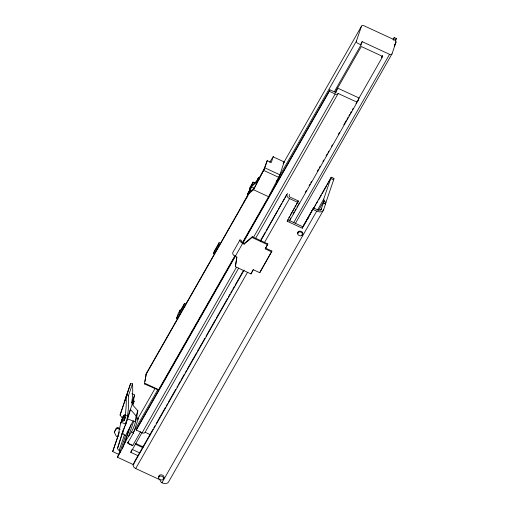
<?xml version="1.0" encoding="UTF-8"?>
<svg xmlns="http://www.w3.org/2000/svg" width="509" height="509" viewBox="0 0 509 509"><rect width="100%" height="100%" fill="white"/><g stroke="black" fill="none" stroke-linecap="round" stroke-linejoin="round"><path stroke-width="0.76" d="M320.746 210.223L323.52 202.824A6.432 0.611 -65.2 0 1 323.896 201.335L324.157 200.559L323.699 199.153L330.735 178.468A6.432 0.611 -65.2 0 0 331.015 177.558A7.966 2.208 -45.4 0 1 331.932 177.342A6.432 0.611 -65.2 0 0 331.569 177.393L331.2 177.813M152.999 429.233L135.324 460.251L133.218 464.742A3.601 2.392 29.7 0 0 135.693 468.541L159.762 479.669L161.219 482.449L161.932 482.786A6.172 4.104 29.7 0 0 168.848 481.438L323.622 209.81L325.607 203.791A6.432 0.611 -65.2 0 1 325.989 202.302L333.643 179.817A6.432 0.611 -65.2 0 0 333.662 178.36L332.262 177.717M144.441 383.525L144.448 383.932L158.42 390.047L234.827 255.982M136.088 415.898L135.273 421.834L127.536 418.932A149.182 110.517 18.8 0 0 130.406 409.376L136.088 415.898L137.818 410.808L132.804 405.043L134.128 401.137L133.473 400.379A149.182 110.517 18.8 0 0 134.561 394.939L131.888 393.705M137.818 410.808C136.527 419.69 134.166 429.1 128.605 436.283C124.864 441.837 122.93 448.289 119.303 453.894L117.509 457.286L133.88 464.857M235.387 266.71L236.768 257.064L235.26 256.364A3.601 2.392 29.7 0 1 232.785 252.572L240.153 239.637A3.601 2.392 29.7 0 0 242.628 243.429L244.142 244.129L252.031 237.499L252.292 236.723L267.868 243.926L265.221 248.876L271.615 251.828L259.724 272.69L253.336 269.738L250.956 273.906L235.387 266.71L236.927 257.032M250.931 189.036L249.626 188.432L252.006 184.258L250.854 187.63L247.393 194.387L250.288 189.303L249.289 192.243L237.875 212.781L146.338 373.434L144.499 383.112L158.655 389.659M144.995 381.445L146.338 373.434M117.509 457.286L118.533 454.263L112.674 451.559L117.795 436.849L120.722 423.221L123.496 415.777A2.526 1.871 18.8 0 1 124.832 414.994A3.181 2.354 18.8 0 0 125.284 414.886M123.273 429.641L117.668 447.907L124.616 426.644M125.042 425.187L126.105 421.541M158.305 389.684L158.197 390.288M145.924 374.643L249.13 193.522L253.539 189.634L263.948 169.357L267.219 160.653L271.284 162.536L273.346 156.276L269.719 162.396M267.219 160.653L264.782 167.805L279.886 174.791L284.359 161.359L283.901 161.989M125.208 399.699L125.144 399.902M126.143 396.651L126.487 395.62L128.427 395.824L132.512 383.824L130.571 383.621L126.143 396.651A146.77 108.729 18.8 0 1 125.138 415.236A176.47 70.312 18.7 0 1 124.381 420.428A3.83 1.527 18.7 0 1 124.272 420.657L121.53 421.497M123.452 415.853L122.446 418.271L120.079 415.045L130.571 383.621M144.709 383.398L144.448 383.932M134.561 394.939L131.704 403.173L131.736 402.714A149.182 110.517 18.8 0 0 132.512 383.824M124.47 401.906L127.886 391.854M120.079 415.045L126.487 396.053M112.674 451.559L117.649 436.938L116.364 436.34L114.302 432.23L116.485 428.069L117.935 427.687L119.831 428.565M114.302 432.23L116.485 428.069M116.205 428.89L117.655 428.508L117.935 427.687M120.748 423.259L122.421 418.233M121.454 421.643L123.343 416.101M122.745 421.128L124.832 414.994M117.795 436.849L118.801 433.91M124.272 420.657L125.545 416.909M121.276 435.519L125.838 424.003A179.594 71.559 18.7 0 0 127.091 419.123L133.473 400.379M125.348 425.371L127.536 418.932M118.533 454.263L120.436 450.929L119.17 450.344L124.425 434.909A2.57 1.909 18.8 0 1 122.923 432.472M119.303 453.894L125.589 435.443L133.11 420.949M119.411 453.945L120.359 450.796M122.529 448.238L128.815 429.781M124.667 443.199L130.947 424.741M128.605 436.283L133.835 420.93M132.817 445.388L127.702 443.021L128.128 441.78M127.702 443.021L133.39 433.044L138.34 418.5L136.673 417.488M150.721 434.877L145.122 432.287A2.698 1.794 29.7 0 1 142.126 432.796L136.317 430.105L136.819 428.635L235.508 255.435M137.945 455.663L130.794 452.361L131.43 450.497M177.889 318.901L176.591 318.297L178.284 313.328L180.224 309.924L179.391 312.373L184.468 303.453L185.772 304.058M176.591 318.297L183.615 305.973L184.468 303.453M214.741 254.226L213.443 253.628L214.302 251.109L219.093 242.698L220.391 243.296M213.443 253.628L218.234 245.217L219.093 242.698M249.626 188.432L253.005 182.082L254.958 182.986M249.13 193.522L253.005 182.082M254.016 187.961L251.414 186.752L255.862 182.814L258.636 177.374L259.641 177.845M255.862 182.814L258.636 177.374M158.783 476.946L159.202 475.724M163.434 479.096A2.57 1.902 18.8 0 0 160.768 476.042A2.57 1.902 18.8 0 0 159.126 478.931A2.57 1.902 18.8 0 0 163.434 479.096L163.853 477.868M244.142 244.129L244.403 243.353L252.292 236.723M250.956 273.906L253.259 269.554M265.221 248.876L267.868 243.926M259.724 272.69L271.876 251.052L265.488 248.093M260.684 241.043L287.496 193.458M289.589 194.425L289.137 195.755A1.285 0.853 29.7 0 0 290.015 197.11L298.382 200.979L287.184 221.224L302.289 228.21L313.493 207.965L317.209 209.683A3.856 2.564 29.7 0 0 321.529 208.843M271.615 251.828L271.876 251.052M329.368 91.302L329.87 89.832L335.997 92.549L337.594 88.089L359.036 98.002L358.304 100.139A3.601 2.392 29.7 0 1 354.27 100.928L338.173 93.484A2.698 1.794 29.7 0 1 335.183 93.987L329.368 91.302L242.869 243.111M287.184 221.224L287.687 219.754L302.791 226.74L302.289 228.21M278.175 178.392L356.415 41.083L361.485 26.201A2.189 1.457 29.7 0 1 363.935 25.724L394.494 39.855A2.189 1.457 29.7 0 1 395.996 42.158L392.013 53.859L295.602 223.057M334.318 91.754L361.059 44.837L362.141 41.649L389.563 54.336A2.189 1.457 29.7 0 0 392.013 53.859M297.797 232.785L298.051 232.047M302.448 234.935A2.57 1.902 18.8 0 0 299.782 231.875A2.57 1.902 18.8 0 0 298.14 234.77A2.57 1.902 18.8 0 0 302.448 234.935L302.696 234.197M393.304 40.268L394.233 37.545L396.326 38.512L395.398 41.235M117.649 436.938L119.424 431.855M394.742 45.142L395.035 44.156L394.717 44.506M264.623 168.244L253.539 189.634M279.727 175.23L268.593 196.722L242.678 242.201M132.671 404.782L134.128 401.137M394.513 45.695L394.246 46.281M251.898 185.333L256.345 181.395M249.499 192.377L253.966 188.381M259.323 177.864L264.432 168.893M137.812 418.729L154.819 388.889M283.144 163.675L361.485 26.201M137.735 419.562L138.34 418.5M133.097 433L157.866 389.531M276.209 181.84L277.392 179.772M242.583 243.016L329.87 89.832M235.26 256.364L242.628 243.429M136.317 430.105L235.4 256.218M360.957 43.723L362.141 41.649M140.599 431.727L132.626 445.725L129.49 444.274A2.189 1.457 29.7 0 1 128.414 443.473M335.234 92.224L361.307 46.535L382.749 56.454L357.948 99.974M130.794 452.361L142.126 432.478M142.126 432.796L236.488 267.187M253.399 237.518L335.183 93.987M145.122 432.287L238.696 268.058M255.607 238.39L338.173 93.484M153.782 427.853L154.959 425.785M156.142 423.717L165.565 407.175M166.354 405.794L167.531 403.726M168.314 402.345L175.777 389.251M176.954 387.184L177.743 385.803M178.525 384.422L180.097 381.667M180.886 380.287L184.417 374.083M185.206 372.709L186.383 370.641M187.172 369.26L196.595 352.718M197.384 351.337L204.847 338.243M206.024 336.175L215.447 319.627M216.236 318.252L227.625 298.261M228.414 296.881L229.985 294.126M230.768 292.745L231.945 290.677M232.734 289.297L234.305 286.542M235.088 285.161L243.334 270.686M260.226 241.05L265.335 232.085M266.118 230.711L277.507 210.72M278.296 209.339L281.827 203.136M282.616 201.755L284.187 199M284.97 197.619L286.542 194.864M133.218 464.742L244.161 270.044M135.693 468.541L247.52 272.29M264.553 242.392L289.519 198.58A3.601 2.392 29.7 0 1 287.044 194.788M288.832 217.744L289.596 216.401M290.359 215.059L294.183 208.353M294.946 207.017L295.71 205.674M296.473 204.332L298.382 200.979M382.679 55.506L381.502 57.568L381.642 57.161A2.959 1.966 29.7 0 1 382.653 56.251M289.856 219.481L290.639 218.1M292.999 213.952L294.183 211.884M294.972 210.497L295.761 209.116M296.938 207.048L297.727 205.661M298.516 204.281L299.298 202.9M305.203 192.542L306.386 190.468M309.141 185.632L309.93 184.252M310.713 182.871L311.502 181.484M317.406 171.126L318.589 169.052M319.372 167.671L320.161 166.29M322.916 161.455L323.705 160.074M326.065 155.926L327.249 153.858M328.038 152.471L328.82 151.09M331.575 146.255L332.364 144.874M338.269 134.516L339.452 132.442M343.779 124.839L346.139 120.697M346.928 119.316L348.111 117.242M348.894 115.861L349.683 114.48M350.472 113.1L351.261 111.719M352.438 109.645L353.227 108.264M355.982 103.429L356.771 102.048M289.335 221.237L358.145 100.483M393.056 39.607L394.233 37.545M395.149 40.574L396.326 38.512M395.207 43.539L395.996 42.158M293.629 222.694L389.563 54.336M302.791 226.74L313.493 207.965M303.116 226.524L331.015 177.558M307.983 218.565L308.772 217.184M315.065 206.132L315.854 204.752M316.643 203.371L317.82 201.297M318.609 199.916L321.364 195.081M322.152 193.7L326.479 186.103M327.268 184.722L328.057 183.335M328.839 181.955L330.023 179.887M161.932 482.786L316.706 211.159A6.172 4.104 29.7 0 0 323.622 209.81M317.4 210.198L323.699 199.153M318.653 210.223L324.157 200.559M125.138 415.236L127.441 416.012A179.263 71.425 18.7 0 1 127.091 419.123M121.097 422.413L125.838 424.003M361.059 44.837L357.916 43.386A2.189 1.457 29.7 0 1 356.415 41.083M330.735 178.468L333.643 179.817M273.218 156.855L284.257 161.957M263.649 170.375L278.754 177.361M323.896 201.335L325.989 202.302M323.52 202.824L325.607 203.791M323.514 203.015L325.607 203.982M258.152 178.799L259.157 179.263M289.519 198.58L297.886 202.448M312.99 209.434L316.706 211.159M253.457 189.723L268.593 196.722M252.031 237.499L267.6 244.702M244.403 243.353L242.895 242.653A2.38 1.584 29.7 0 1 241.26 240.146M218.234 245.217L219.538 245.815M183.615 305.973L184.913 306.577M117.655 428.508L120.181 429.672M124.425 434.909L125.589 435.443M135.865 443.536L143.048 446.857M135.165 444.09L142.997 447.716M131.85 449.256L139.714 452.895M131.716 432.039L133.39 433.044M159.088 476.908A2.57 1.902 18.8 0 1 160.558 474.859A2.57 1.902 18.8 0 1 163.663 476.08A2.57 1.902 18.8 0 1 163.166 478.511M314.047 208.315A5.72 0.541 -65.2 0 1 314.498 208.684M298.058 233.542A2.57 1.902 18.8 0 1 299.286 231.207A2.57 1.902 18.8 0 1 302.575 232.505A2.57 1.902 18.8 0 1 301.697 234.973M247.628 195.469A4.498 0.426 -65.2 0 1 247.419 196.01M247.177 196.614A4.498 0.426 -65.2 0 1 246.91 197.257M246.611 197.918A4.498 0.426 -65.2 0 1 246.305 198.586M244.142 201.939A4.498 0.426 -65.2 0 1 244.466 200.82M128.083 442.964A2.189 1.457 29.7 0 1 127.988 442.703M128.427 395.824A149.182 110.517 18.8 0 1 127.441 416.012M119.17 450.344A2.57 1.909 18.8 0 1 117.668 447.907"/></g></svg>
